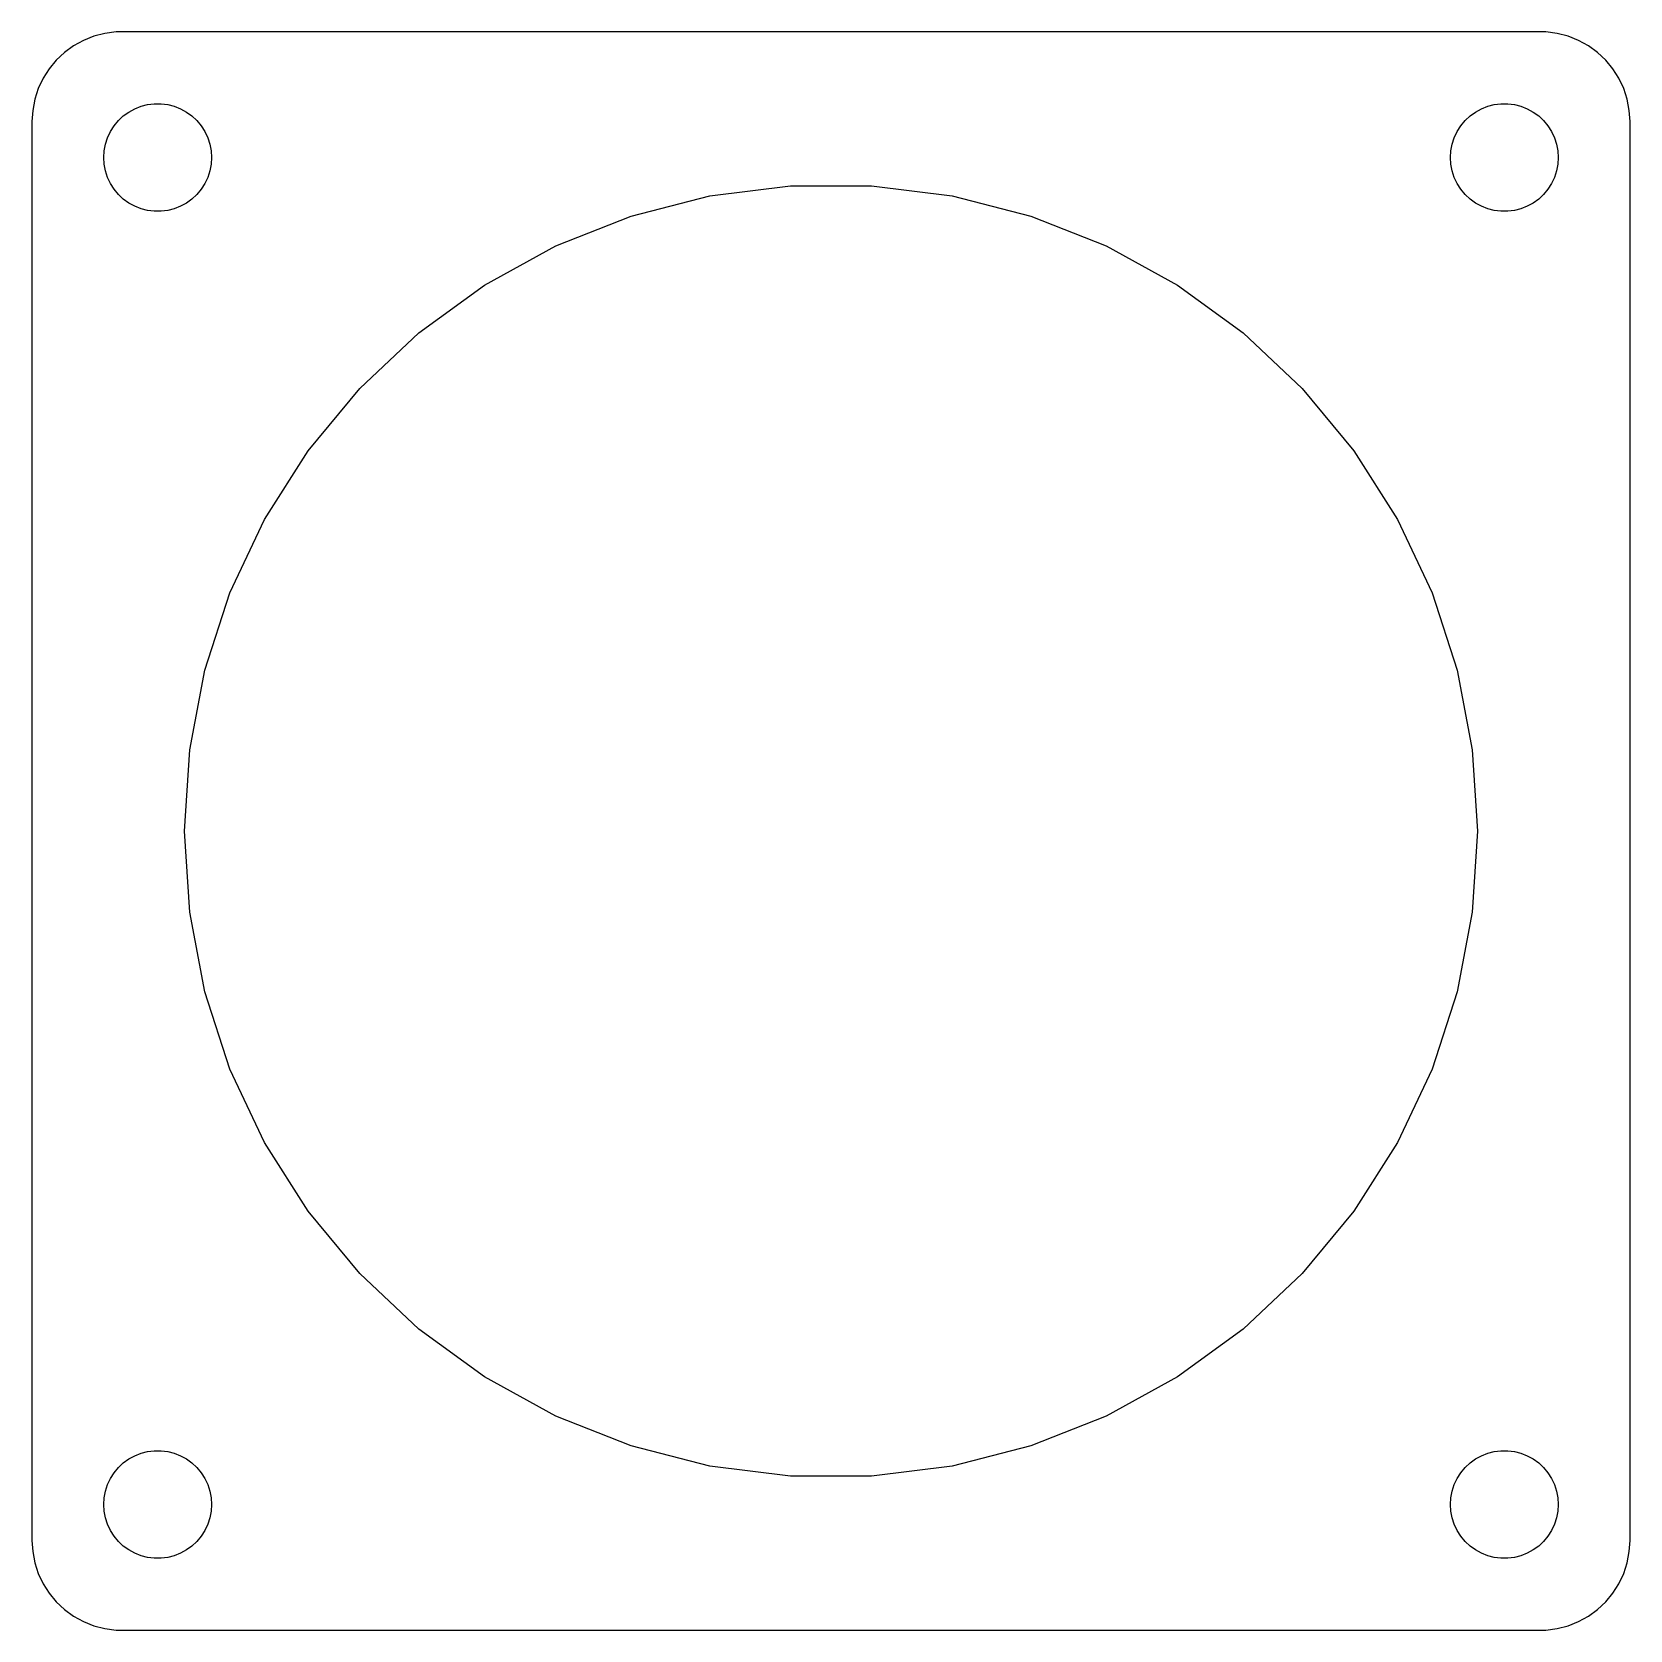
# Model space of a CAD drawing. Header units: metres. Extents: x -44.5 to 44.5, y -44.5 to 44.5.
import ezdxf

# ---------------------------------------------------------------- set-up
doc = ezdxf.new("R2010")
doc.units = ezdxf.units.M

msp = doc.modelspace()

# ---------------------------------------------------------------- linework, layer by layer
for p, q in [((-42.1791, 43.7216), (-42.6871, 43.3526)), ((-41.6289, 44.0241), (-42.1791, 43.7216)), ((-41.0451, 44.2553), (-41.6289, 44.0241)), ((-40.4369, 44.4114), (-41.0451, 44.2553)), ((-39.8139, 44.4901), (-40.4369, 44.4114)), ((39.8139, 44.4901), (-39.8139, 44.4901)), ((40.4369, 44.4114), (39.8139, 44.4901)), ((41.0451, 44.2553), (40.4369, 44.4114)), ((41.6289, 44.0241), (41.0451, 44.2553)), ((42.1791, 43.7216), (41.6289, 44.0241)), ((42.6871, 43.3526), (42.1791, 43.7216)), ((-43.1448, 42.9227), (-43.5451, 42.4389)), ((-42.6871, 43.3526), (-43.1448, 42.9227)), ((43.1448, 42.9227), (42.6871, 43.3526)), ((43.5451, 42.4389), (43.1448, 42.9227)), ((-43.8815, 41.9088), (-44.1489, 41.3406)), ((-43.5451, 42.4389), (-43.8815, 41.9088)), ((43.8815, 41.9088), (43.5451, 42.4389)), ((44.1489, 41.3406), (43.8815, 41.9088)), ((-44.1489, 41.3406), (-44.3429, 40.7434)), ((44.3429, 40.7434), (44.1489, 41.3406)), ((-44.4606, 40.1267), (-44.5, 39.5)), ((-44.3429, 40.7434), (-44.4606, 40.1267)), ((-39.1075, 40.033), (-38.7773, 40.2145)), ((-38.7773, 40.2145), (-38.427, 40.3532)), ((-38.427, 40.3532), (-38.0621, 40.4469)), ((-38.0621, 40.4469), (-37.6884, 40.4941)), ((-37.6884, 40.4941), (-37.3116, 40.4941)), ((-37.3116, 40.4941), (-36.9379, 40.4469)), ((-36.9379, 40.4469), (-36.5729, 40.3532)), ((-36.5729, 40.3532), (-36.2227, 40.2145)), ((-36.2227, 40.2145), (-35.8925, 40.033)), ((35.8925, 40.033), (36.2227, 40.2145)), ((36.2227, 40.2145), (36.5729, 40.3532)), ((36.5729, 40.3532), (36.9379, 40.4469)), ((36.9379, 40.4469), (37.3116, 40.4941)), ((37.3116, 40.4941), (37.6884, 40.4941)), ((37.6884, 40.4941), (38.0621, 40.4469)), ((38.0621, 40.4469), (38.427, 40.3532)), ((38.427, 40.3532), (38.7773, 40.2145)), ((38.7773, 40.2145), (39.1075, 40.033)), ((44.4606, 40.1267), (44.3429, 40.7434)), ((44.5, 39.5), (44.4606, 40.1267)), ((-44.5, 39.5), (-44.5, -39.5)), ((-40.1289, 38.9453), (-39.927, 39.2634)), ((-39.927, 39.2634), (-39.6869, 39.5536)), ((-39.6869, 39.5536), (-39.4123, 39.8115)), ((-39.4123, 39.8115), (-39.1075, 40.033)), ((-35.8925, 40.033), (-35.5877, 39.8115)), ((-35.5877, 39.8115), (-35.3131, 39.5536)), ((-35.3131, 39.5536), (-35.0729, 39.2634)), ((-35.0729, 39.2634), (-34.8711, 38.9453)), ((34.8711, 38.9453), (35.0729, 39.2634)), ((35.0729, 39.2634), (35.3131, 39.5536)), ((35.3131, 39.5536), (35.5877, 39.8115)), ((35.5877, 39.8115), (35.8925, 40.033)), ((39.1075, 40.033), (39.4123, 39.8115)), ((39.4123, 39.8115), (39.6869, 39.5536)), ((39.6869, 39.5536), (39.927, 39.2634)), ((39.927, 39.2634), (40.1289, 38.9453)), ((44.5, -39.5), (44.5, 39.5)), ((-40.4057, 38.2461), (-40.2893, 38.6044)), ((-40.2893, 38.6044), (-40.1289, 38.9453)), ((-34.8711, 38.9453), (-34.7107, 38.6044)), ((-34.7107, 38.6044), (-34.5942, 38.2461)), ((34.5942, 38.2461), (34.7107, 38.6044)), ((34.7107, 38.6044), (34.8711, 38.9453)), ((40.1289, 38.9453), (40.2893, 38.6044)), ((40.2893, 38.6044), (40.4057, 38.2461)), ((-40.5, 37.5), (-40.4763, 37.876)), ((-40.4763, 37.124), (-40.5, 37.5)), ((-40.4763, 37.876), (-40.4057, 38.2461)), ((-34.5942, 38.2461), (-34.5237, 37.876)), ((-34.5237, 37.876), (-34.5, 37.5)), ((-34.5, 37.5), (-34.5237, 37.124)), ((34.5, 37.5), (34.5237, 37.876)), ((34.5237, 37.124), (34.5, 37.5)), ((34.5237, 37.876), (34.5942, 38.2461)), ((40.4057, 38.2461), (40.4763, 37.876)), ((40.4763, 37.876), (40.5, 37.5)), ((40.5, 37.5), (40.4763, 37.124)), ((-40.4057, 36.7539), (-40.4763, 37.124)), ((-40.2893, 36.3956), (-40.4057, 36.7539)), ((-34.5942, 36.7539), (-34.7107, 36.3956)), ((-34.5237, 37.124), (-34.5942, 36.7539)), ((34.5942, 36.7539), (34.5237, 37.124)), ((34.7107, 36.3956), (34.5942, 36.7539)), ((40.4057, 36.7539), (40.2893, 36.3956)), ((40.4763, 37.124), (40.4057, 36.7539)), ((-40.1289, 36.0547), (-40.2893, 36.3956)), ((-39.927, 35.7366), (-40.1289, 36.0547)), ((-39.6869, 35.4464), (-39.927, 35.7366)), ((-35.0729, 35.7366), (-35.3131, 35.4464)), ((-34.8711, 36.0547), (-35.0729, 35.7366)), ((-34.7107, 36.3956), (-34.8711, 36.0547)), ((-6.74571, 35.3623), (-2.26045, 35.929)), ((-2.26045, 35.929), (2.26045, 35.929)), ((2.26045, 35.929), (6.74571, 35.3623)), ((34.8711, 36.0547), (34.7107, 36.3956)), ((35.0729, 35.7366), (34.8711, 36.0547)), ((35.3131, 35.4464), (35.0729, 35.7366)), ((39.927, 35.7366), (39.6869, 35.4464)), ((40.1289, 36.0547), (39.927, 35.7366)), ((40.2893, 36.3956), (40.1289, 36.0547)), ((-39.4123, 35.1885), (-39.6869, 35.4464)), ((-39.1075, 34.967), (-39.4123, 35.1885)), ((-38.7773, 34.7855), (-39.1075, 34.967)), ((-38.427, 34.6468), (-38.7773, 34.7855)), ((-36.2227, 34.7855), (-36.5729, 34.6468)), ((-35.8925, 34.967), (-36.2227, 34.7855)), ((-35.5877, 35.1885), (-35.8925, 34.967)), ((-35.3131, 35.4464), (-35.5877, 35.1885)), ((-11.1246, 34.238), (-6.74571, 35.3623)), ((6.74571, 35.3623), (11.1246, 34.238)), ((35.5877, 35.1885), (35.3131, 35.4464)), ((35.8925, 34.967), (35.5877, 35.1885)), ((36.2227, 34.7855), (35.8925, 34.967)), ((36.5729, 34.6468), (36.2227, 34.7855)), ((38.7773, 34.7855), (38.427, 34.6468)), ((39.1075, 34.967), (38.7773, 34.7855)), ((39.4123, 35.1885), (39.1075, 34.967)), ((39.6869, 35.4464), (39.4123, 35.1885)), ((-38.0621, 34.5531), (-38.427, 34.6468)), ((-37.6884, 34.5059), (-38.0621, 34.5531)), ((-37.3116, 34.5059), (-37.6884, 34.5059)), ((-36.9379, 34.5531), (-37.3116, 34.5059)), ((-36.5729, 34.6468), (-36.9379, 34.5531)), ((-15.328, 32.5738), (-11.1246, 34.238)), ((11.1246, 34.238), (15.328, 32.5738)), ((36.9379, 34.5531), (36.5729, 34.6468)), ((37.3116, 34.5059), (36.9379, 34.5531)), ((37.6884, 34.5059), (37.3116, 34.5059)), ((38.0621, 34.5531), (37.6884, 34.5059)), ((38.427, 34.6468), (38.0621, 34.5531)), ((-19.2898, 30.3958), (-15.328, 32.5738)), ((15.328, 32.5738), (19.2898, 30.3958)), ((-22.9473, 27.7385), (-19.2898, 30.3958)), ((19.2898, 30.3958), (22.9473, 27.7385)), ((-26.2429, 24.6437), (-22.9473, 27.7385)), ((22.9473, 27.7385), (26.2429, 24.6437)), ((-29.1246, 21.1603), (-26.2429, 24.6437)), ((26.2429, 24.6437), (29.1246, 21.1603)), ((-31.547, 17.3431), (-29.1246, 21.1603)), ((29.1246, 21.1603), (31.547, 17.3431)), ((-33.472, 13.2525), (-31.547, 17.3431)), ((31.547, 17.3431), (33.472, 13.2525)), ((-34.869, 8.95284), (-33.472, 13.2525)), ((33.472, 13.2525), (34.869, 8.95284)), ((-35.7161, 4.51199), (-34.869, 8.95284)), ((34.869, 8.95284), (35.7161, 4.51199)), ((-36, 0), (-35.7161, 4.51199)), ((35.7161, 4.51199), (36, 0)), ((-35.7161, -4.51199), (-36, 0)), ((36, 0), (35.7161, -4.51199)), ((-34.869, -8.95284), (-35.7161, -4.51199)), ((35.7161, -4.51199), (34.869, -8.95284)), ((-33.472, -13.2525), (-34.869, -8.95284)), ((34.869, -8.95284), (33.472, -13.2525)), ((-31.547, -17.3431), (-33.472, -13.2525)), ((33.472, -13.2525), (31.547, -17.3431)), ((-29.1246, -21.1603), (-31.547, -17.3431)), ((31.547, -17.3431), (29.1246, -21.1603)), ((-26.2429, -24.6437), (-29.1246, -21.1603)), ((29.1246, -21.1603), (26.2429, -24.6437)), ((-22.9473, -27.7385), (-26.2429, -24.6437)), ((26.2429, -24.6437), (22.9473, -27.7385)), ((-19.2898, -30.3958), (-22.9473, -27.7385)), ((22.9473, -27.7385), (19.2898, -30.3958)), ((-15.328, -32.5738), (-19.2898, -30.3958)), ((19.2898, -30.3958), (15.328, -32.5738)), ((-11.1246, -34.238), (-15.328, -32.5738)), ((15.328, -32.5738), (11.1246, -34.238)), ((-38.7773, -34.7855), (-38.427, -34.6468)), ((-38.427, -34.6468), (-38.0621, -34.5531)), ((-38.0621, -34.5531), (-37.6884, -34.5059)), ((-37.6884, -34.5059), (-37.3116, -34.5059)), ((-37.3116, -34.5059), (-36.9379, -34.5531)), ((-36.9379, -34.5531), (-36.5729, -34.6468)), ((-36.5729, -34.6468), (-36.2227, -34.7855)), ((-6.74571, -35.3623), (-11.1246, -34.238)), ((11.1246, -34.238), (6.74571, -35.3623)), ((36.2227, -34.7855), (36.5729, -34.6468)), ((36.5729, -34.6468), (36.9379, -34.5531)), ((36.9379, -34.5531), (37.3116, -34.5059)), ((37.3116, -34.5059), (37.6884, -34.5059)), ((37.6884, -34.5059), (38.0621, -34.5531)), ((38.0621, -34.5531), (38.427, -34.6468)), ((38.427, -34.6468), (38.7773, -34.7855)), ((-39.927, -35.7366), (-39.6869, -35.4464)), ((-39.6869, -35.4464), (-39.4123, -35.1885)), ((-39.4123, -35.1885), (-39.1075, -34.967)), ((-39.1075, -34.967), (-38.7773, -34.7855)), ((-36.2227, -34.7855), (-35.8925, -34.967)), ((-35.8925, -34.967), (-35.5877, -35.1885)), ((-35.5877, -35.1885), (-35.3131, -35.4464)), ((-35.3131, -35.4464), (-35.0729, -35.7366)), ((-2.26045, -35.929), (-6.74571, -35.3623)), ((6.74571, -35.3623), (2.26045, -35.929)), ((35.0729, -35.7366), (35.3131, -35.4464)), ((35.3131, -35.4464), (35.5877, -35.1885)), ((35.5877, -35.1885), (35.8925, -34.967)), ((35.8925, -34.967), (36.2227, -34.7855)), ((38.7773, -34.7855), (39.1075, -34.967)), ((39.1075, -34.967), (39.4123, -35.1885)), ((39.4123, -35.1885), (39.6869, -35.4464)), ((39.6869, -35.4464), (39.927, -35.7366)), ((-40.4057, -36.7539), (-40.2893, -36.3956)), ((-40.2893, -36.3956), (-40.1289, -36.0547)), ((-40.1289, -36.0547), (-39.927, -35.7366)), ((-35.0729, -35.7366), (-34.8711, -36.0547)), ((-34.8711, -36.0547), (-34.7107, -36.3956)), ((-34.7107, -36.3956), (-34.5942, -36.7539)), ((2.26045, -35.929), (-2.26045, -35.929)), ((34.5942, -36.7539), (34.7107, -36.3956)), ((34.7107, -36.3956), (34.8711, -36.0547)), ((34.8711, -36.0547), (35.0729, -35.7366)), ((39.927, -35.7366), (40.1289, -36.0547)), ((40.1289, -36.0547), (40.2893, -36.3956)), ((40.2893, -36.3956), (40.4057, -36.7539)), ((-40.5, -37.5), (-40.4763, -37.124)), ((-40.4763, -37.124), (-40.4057, -36.7539)), ((-34.5942, -36.7539), (-34.5237, -37.124)), ((-34.5237, -37.124), (-34.5, -37.5)), ((34.5, -37.5), (34.5237, -37.124)), ((34.5237, -37.124), (34.5942, -36.7539)), ((40.4057, -36.7539), (40.4763, -37.124)), ((40.4763, -37.124), (40.5, -37.5)), ((-40.4763, -37.876), (-40.5, -37.5)), ((-40.4057, -38.2461), (-40.4763, -37.876)), ((-40.2893, -38.6044), (-40.4057, -38.2461)), ((-34.5942, -38.2461), (-34.7107, -38.6044)), ((-34.5237, -37.876), (-34.5942, -38.2461)), ((-34.5, -37.5), (-34.5237, -37.876)), ((34.5237, -37.876), (34.5, -37.5)), ((34.5942, -38.2461), (34.5237, -37.876)), ((34.7107, -38.6044), (34.5942, -38.2461)), ((40.4057, -38.2461), (40.2893, -38.6044)), ((40.4763, -37.876), (40.4057, -38.2461)), ((40.5, -37.5), (40.4763, -37.876)), ((-40.1289, -38.9453), (-40.2893, -38.6044)), ((-39.927, -39.2634), (-40.1289, -38.9453)), ((-34.8711, -38.9453), (-35.0729, -39.2634)), ((-34.7107, -38.6044), (-34.8711, -38.9453)), ((34.8711, -38.9453), (34.7107, -38.6044)), ((35.0729, -39.2634), (34.8711, -38.9453)), ((40.1289, -38.9453), (39.927, -39.2634)), ((40.2893, -38.6044), (40.1289, -38.9453)), ((-44.5, -39.5), (-44.4606, -40.1267)), ((-39.6869, -39.5536), (-39.927, -39.2634)), ((-39.4123, -39.8115), (-39.6869, -39.5536)), ((-39.1075, -40.033), (-39.4123, -39.8115)), ((-38.7773, -40.2145), (-39.1075, -40.033)), ((-35.8925, -40.033), (-36.2227, -40.2145)), ((-35.5877, -39.8115), (-35.8925, -40.033)), ((-35.3131, -39.5536), (-35.5877, -39.8115)), ((-35.0729, -39.2634), (-35.3131, -39.5536)), ((35.3131, -39.5536), (35.0729, -39.2634)), ((35.5877, -39.8115), (35.3131, -39.5536)), ((35.8925, -40.033), (35.5877, -39.8115)), ((36.2227, -40.2145), (35.8925, -40.033)), ((39.1075, -40.033), (38.7773, -40.2145)), ((39.4123, -39.8115), (39.1075, -40.033)), ((39.6869, -39.5536), (39.4123, -39.8115)), ((39.927, -39.2634), (39.6869, -39.5536)), ((44.4606, -40.1267), (44.5, -39.5)), ((-44.4606, -40.1267), (-44.3429, -40.7434)), ((-44.3429, -40.7434), (-44.1489, -41.3406)), ((-38.427, -40.3532), (-38.7773, -40.2145)), ((-38.0621, -40.4469), (-38.427, -40.3532)), ((-37.6884, -40.4941), (-38.0621, -40.4469)), ((-37.3116, -40.4941), (-37.6884, -40.4941)), ((-36.9379, -40.4469), (-37.3116, -40.4941)), ((-36.5729, -40.3532), (-36.9379, -40.4469)), ((-36.2227, -40.2145), (-36.5729, -40.3532)), ((36.5729, -40.3532), (36.2227, -40.2145)), ((36.9379, -40.4469), (36.5729, -40.3532)), ((37.3116, -40.4941), (36.9379, -40.4469)), ((37.6884, -40.4941), (37.3116, -40.4941)), ((38.0621, -40.4469), (37.6884, -40.4941)), ((38.427, -40.3532), (38.0621, -40.4469)), ((38.7773, -40.2145), (38.427, -40.3532)), ((44.1489, -41.3406), (44.3429, -40.7434)), ((44.3429, -40.7434), (44.4606, -40.1267)), ((-44.1489, -41.3406), (-43.8815, -41.9088)), ((43.8815, -41.9088), (44.1489, -41.3406)), ((-43.8815, -41.9088), (-43.5451, -42.4389)), ((-43.5451, -42.4389), (-43.1448, -42.9227)), ((43.1448, -42.9227), (43.5451, -42.4389)), ((43.5451, -42.4389), (43.8815, -41.9088)), ((-43.1448, -42.9227), (-42.6871, -43.3526)), ((-42.6871, -43.3526), (-42.1791, -43.7216)), ((42.1791, -43.7216), (42.6871, -43.3526)), ((42.6871, -43.3526), (43.1448, -42.9227)), ((-42.1791, -43.7216), (-41.6289, -44.0241)), ((-41.6289, -44.0241), (-41.0451, -44.2553)), ((-41.0451, -44.2553), (-40.4369, -44.4114)), ((-40.4369, -44.4114), (-39.8139, -44.4901)), ((-39.8139, -44.4901), (39.8139, -44.4901)), ((39.8139, -44.4901), (40.4369, -44.4114)), ((40.4369, -44.4114), (41.0451, -44.2553)), ((41.0451, -44.2553), (41.6289, -44.0241)), ((41.6289, -44.0241), (42.1791, -43.7216))]:
    msp.add_line(p, q)

doc.saveas('drawing.dxf')
